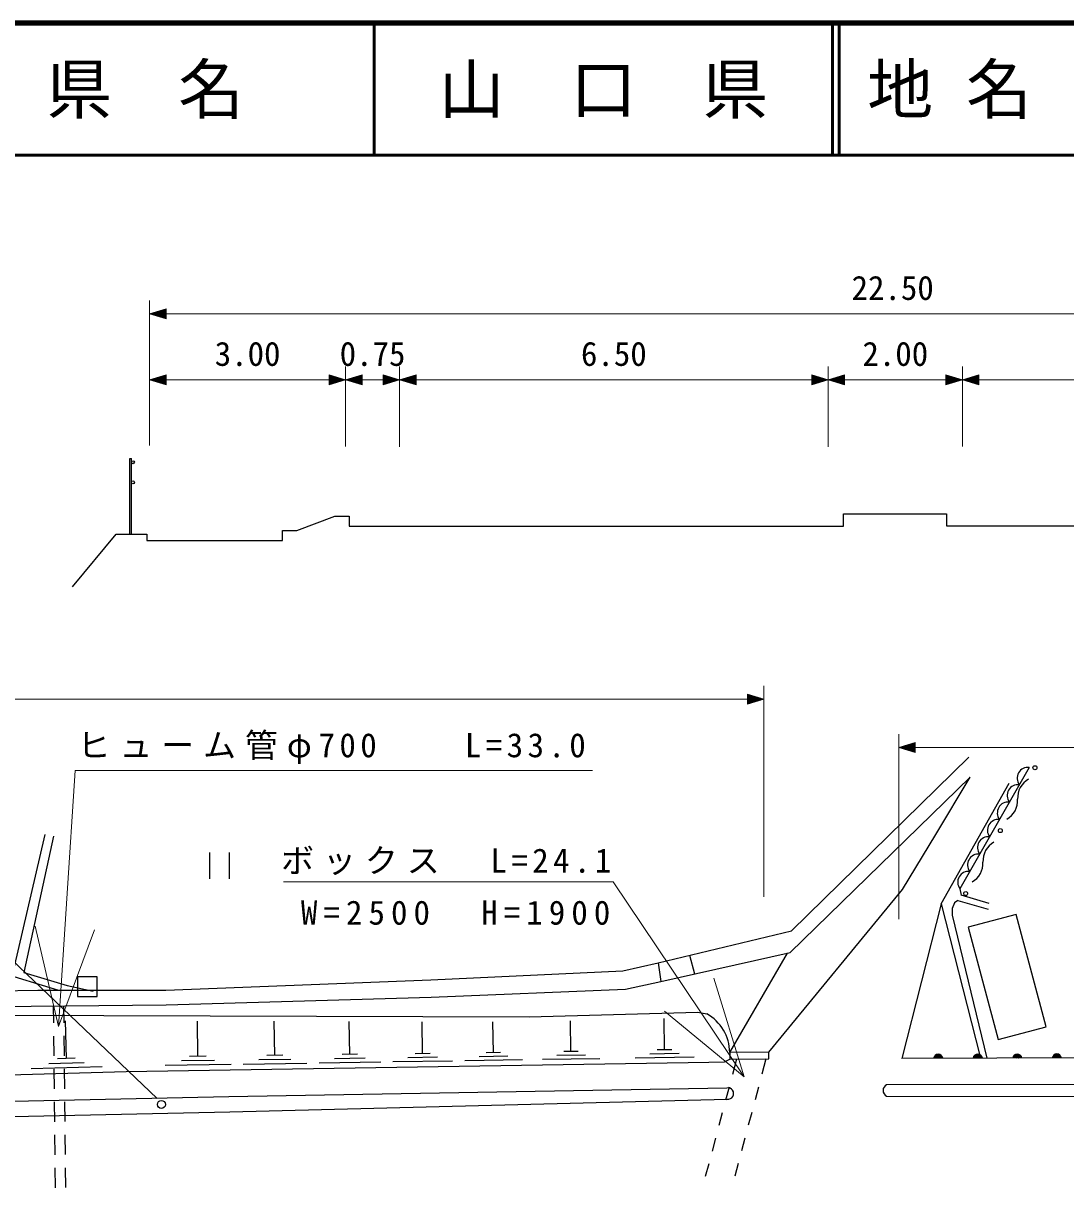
# Model space of a CAD drawing. Units: millimetres, scale not verified. Extents: x 40000 to 680000, y 20000 to 380000.
# Drawn here: x 306379 to 385434, y 291728 to 380000 of the extents above; entities that cross this region are included whole.
import ezdxf
from ezdxf.enums import TextEntityAlignment as Align

# ---------------------------------------------------------------- set-up
doc = ezdxf.new("R2010")
doc.units = ezdxf.units.MM
doc.header["$LTSCALE"] = 1000
for name, color, linetype, lineweight in [('M-BGD', 7, 'Continuous', 25), ('M-BMK-ROW', 30, 'Continuous', 25), ('M-STR-HTXT', 7, 'Continuous', 13), ('M-STR-STR1', 1, 'Continuous', 25), ('M-STR-STRC', 7, 'Continuous', 25), ('M-STR-STRD', 7, 'Continuous', 25), ('M-TTL', 2, 'Continuous', 140), ('M-TTL-LINE', 7, 'Continuous', 50)]:
    doc.layers.add(name, color=color, linetype=linetype, lineweight=lineweight)
doc.layers.add('M-TTL-TXT', color=7, linetype='Continuous')
doc.styles.add('ＭＳ ゴシック', font='')
doc.styles.get('ＭＳ ゴシック').set_extended_font_data('MS Gothic')

msp = doc.modelspace()

# ---------------------------------------------------------------- linework, layer by layer
at = {"layer": 'M-BGD'}
for p, q in [((314460, 341274), (314460, 347015)), ((314460, 347015), (314575, 347015)), ((314575, 341274), (314575, 347015)), ((327118, 341540), (329996, 342647)), ((329996, 342647), (331081, 342647)), ((331081, 342647), (331081, 341872)), ((368588, 341872), (368588, 342824)), ((368588, 342824), (376382, 342824)), ((376382, 342824), (376382, 341894)), ((331081, 341872), (368588, 341872)), ((376382, 341894), (413601, 341894)), ((310113, 337289), (313434, 341274)), ((313434, 341274), (315737, 341274)), ((315737, 341274), (315737, 340787)), ((315737, 340787), (326033, 340787)), ((326033, 340787), (326033, 341540)), ((326033, 341540), (327118, 341540)), ((364637, 311190), (378095, 324372)), ((382668, 323588), (377408, 314389)), ((364532, 309560), (378178, 322848)), ((375581, 318494), (378178, 322848)), ((375989, 313239), (381153, 322383)), ((305672, 308278), (308044, 318495)), ((308674, 318376), (306418, 308052)), ((373055, 314330), (375581, 318494)), ((320498, 317131), (320498, 315131)), ((321998, 317131), (321998, 315131)), ((362921, 302009), (373055, 314330)), ((377408, 314389), (377514, 313910)), ((377259, 313493), (377005, 313323)), ((377259, 313493), (379554, 312850)), ((379634, 313281), (377514, 313910)), ((375989, 313239), (372998, 301535)), ((375989, 313239), (378952, 301639)), ((377005, 313323), (376835, 312900)), ((376835, 312900), (376835, 312392)), ((376835, 312392), (379460, 301555)), ((381686, 312445), (378034, 311471)), ((383957, 303933), (381686, 312445)), ((354530, 308782), (364637, 311190)), ((378034, 311471), (380305, 302959)), ((354736, 307364), (364532, 309560)), ((356910, 309349), (357285, 307936)), ((359959, 301989), (364325, 309514)), ((303175, 308497), (309061, 306712)), ((337296, 307478), (351849, 308176)), ((351849, 308176), (354530, 308782)), ((354530, 308782), (354736, 307364)), ((306418, 308052), (309695, 307058)), ((317190, 306693), (337296, 307478)), ((352042, 306771), (354736, 307364)), ((283967, 306326), (307483, 306715)), ((307483, 306715), (317190, 306693)), ((309695, 307058), (311681, 306632)), ((337301, 306178), (352042, 306771)), ((283979, 305231), (317212, 305599)), ((308657, 305504), (308670, 304227)), ((309441, 305513), (309454, 304236)), ((317212, 305599), (337301, 306178)), ((283956, 304857), (344747, 304687)), ((344747, 304687), (357531, 305026)), ((355010, 302179), (354972, 304558)), ((357531, 305026), (358219, 304906)), ((309649, 301526), (309569, 304386)), ((319622, 301691), (319580, 304358)), ((325459, 301762), (325418, 304341)), ((331137, 301831), (331097, 304325)), ((336660, 301897), (336622, 304310)), ((342034, 301962), (341998, 304295)), ((347915, 302052), (347878, 304370)), ((380305, 302959), (383957, 303933)), ((308681, 303227), (308696, 301727)), ((309465, 303236), (309480, 301736)), ((337226, 301906), (336095, 301888)), ((342581, 301971), (341488, 301954)), ((348458, 302060), (347372, 302043)), ((356130, 301899), (353900, 301864)), ((355568, 302188), (354452, 302170)), ((311000, 301206), (308319, 301131)), ((310320, 301545), (308979, 301507)), ((314182, 300539), (358362, 301237)), ((322132, 301064), (317133, 300985)), ((320877, 301378), (318378, 301338)), ((320247, 301701), (318997, 301682)), ((327887, 301155), (323051, 301079)), ((326673, 301459), (324255, 301420)), ((326063, 301772), (324854, 301752)), ((333485, 301244), (328808, 301170)), ((332311, 301537), (329972, 301500)), ((331721, 301840), (330552, 301821)), ((338932, 301330), (334408, 301259)), ((337796, 301614), (335534, 301578)), ((344230, 301414), (339857, 301345)), ((343132, 301688), (340946, 301654)), ((350098, 301507), (345751, 301438)), ((349006, 301779), (346833, 301745)), ((357250, 301620), (352789, 301549)), ((358362, 301237), (359559, 301279)), ((359559, 301279), (359962, 301478)), ((393525, 301589), (372998, 301535)), ((296233, 300031), (314182, 300539)), ((312351, 300887), (306989, 300735)), ((308706, 300727), (308722, 299227)), ((309490, 300736), (309506, 299236)), ((308732, 298228), (308748, 296728)), ((309516, 298236), (309532, 296736)), ((308758, 295728), (308773, 294228)), ((309542, 295736), (309557, 294236)), ((308784, 293228), (308799, 291728)), ((309568, 293236), (309583, 291737))]:
    msp.add_line(p, q, dxfattribs=at)
for centre, radius in [((314690, 346728), 115), ((314690, 345197), 115), ((383102, 323568), 150), ((380475, 318798), 150), ((377847, 314029), 150)]:
    msp.add_circle(centre, radius, dxfattribs=at)
for centre, radius, start, end in [((382572, 322771), 823, 83.34441, 217.13646), ((381821, 321457), 823, 83.34441, 217.13646), ((383394, 321282), 1609, 118.78265, 183.52123), ((381069, 320143), 823, 83.34441, 217.13646), ((380183, 321084), 1609, 298.78265, 3.52123), ((380318, 318828), 823, 83.34441, 217.13646), ((379567, 317514), 823, 83.34441, 217.13646), ((380767, 316512), 1609, 118.78265, 183.52123), ((378815, 316200), 823, 83.34441, 217.13646), ((377555, 316315), 1609, 298.78265, 3.52123), ((378064, 314886), 823, 83.34441, 217.13646), ((356568, 301944), 3391, 0.75913, 60.86386), ((375762, 301488), 354, 8.94706, 171.35224), ((375762, 301488), 283, 11.1711, 169.1282), ((375762, 301488), 212, 14.91743, 165.38187), ((375762, 301488), 142, 22.62916, 157.67014), ((375762, 301488), 100, 32.94682, 147.35248), ((375762, 301488), 100, 32.94682, 147.35248), ((378762, 301496), 354, 8.94706, 171.35224), ((378762, 301496), 283, 11.1711, 169.1282), ((378762, 301496), 212, 14.91743, 165.38187), ((378762, 301496), 142, 22.62916, 157.67014), ((378762, 301496), 100, 32.94682, 147.35248), ((378762, 301496), 100, 32.94682, 147.35248), ((381762, 301504), 354, 8.94706, 171.35224), ((381762, 301504), 283, 11.1711, 169.1282), ((381762, 301504), 212, 14.91743, 165.38187), ((381762, 301504), 142, 22.62916, 157.67014), ((381762, 301504), 100, 32.94682, 147.35248), ((381762, 301504), 100, 32.94682, 147.35248), ((384761, 301512), 354, 8.94706, 171.35224), ((384761, 301512), 283, 11.1711, 169.1282), ((384761, 301512), 212, 14.91743, 165.38187), ((384761, 301512), 142, 22.62916, 157.67014), ((384761, 301512), 100, 32.94682, 147.35248), ((384761, 301512), 100, 32.94682, 147.35248)]:
    msp.add_arc(centre, radius, start, end, dxfattribs=at)
at = {"layer": 'M-BMK-ROW'}
for p, q in [((311983, 307714), (310483, 307714)), ((310483, 307714), (310483, 306214)), ((311983, 306214), (311983, 307714)), ((310483, 306214), (311983, 306214))]:
    msp.add_line(p, q, dxfattribs=at)
at = {"layer": 'M-STR-HTXT'}
for p, q in [((315962, 347990), (315962, 358978)), ((315962, 357978), (317212, 358353)), ((315962, 357978), (317212, 357603)), ((315962, 357978), (317212, 357978)), ((317212, 358053), (316212, 358053)), ((317212, 357903), (316212, 357903)), ((316462, 358128), (317212, 358128)), ((316462, 357828), (317212, 357828)), ((317212, 358203), (316712, 358203)), ((317212, 357753), (316712, 357753)), ((316962, 358278), (317212, 358278)), ((316962, 357678), (317212, 357678)), ((317212, 357603), (317212, 358353)), ((317212, 357978), (330819, 357978)), ((330819, 357978), (334915, 357978)), ((334915, 357978), (367418, 357978)), ((367418, 357978), (377603, 357978)), ((377603, 357978), (409841, 357978)), ((330819, 347928), (330819, 353978)), ((334915, 347901), (334915, 353978)), ((367418, 347901), (367418, 353978)), ((377603, 347928), (377603, 353978)), ((315962, 352978), (317212, 353353)), ((316462, 353128), (317212, 353128)), ((317212, 353203), (316712, 353203)), ((316962, 353278), (317212, 353278)), ((317212, 352603), (317212, 353353)), ((330819, 352978), (329569, 353353)), ((329569, 353353), (329569, 352603)), ((329819, 353278), (329569, 353278)), ((329569, 353203), (330069, 353203)), ((330319, 353128), (329569, 353128)), ((330819, 352978), (332069, 353353)), ((331319, 353128), (332069, 353128)), ((332069, 353203), (331569, 353203)), ((331819, 353278), (332069, 353278)), ((332069, 352603), (332069, 353353)), ((334915, 352978), (333665, 353353)), ((333665, 353353), (333665, 352603)), ((333915, 353278), (333665, 353278)), ((333665, 353203), (334165, 353203)), ((334415, 353128), (333665, 353128)), ((334915, 352978), (336165, 353353)), ((335415, 353128), (336165, 353128)), ((336165, 353203), (335665, 353203)), ((335915, 353278), (336165, 353278)), ((336165, 352603), (336165, 353353)), ((367418, 352978), (366168, 353353)), ((366168, 353353), (366168, 352603)), ((366418, 353278), (366168, 353278)), ((366168, 353203), (366668, 353203)), ((366918, 353128), (366168, 353128)), ((367418, 352978), (368668, 353353)), ((367918, 353128), (368668, 353128)), ((368668, 353203), (368168, 353203)), ((368418, 353278), (368668, 353278)), ((368668, 352603), (368668, 353353)), ((377603, 352978), (376353, 353353)), ((376353, 353353), (376353, 352603)), ((376603, 353278), (376353, 353278)), ((376353, 353203), (376853, 353203)), ((377103, 353128), (376353, 353128)), ((377603, 352978), (378853, 353353)), ((378103, 353128), (378853, 353128)), ((378853, 353203), (378353, 353203)), ((378603, 353278), (378853, 353278)), ((378853, 352603), (378853, 353353)), ((315962, 352978), (317212, 352603)), ((315962, 352978), (317212, 352978)), ((317212, 353053), (316212, 353053)), ((317212, 352903), (316212, 352903)), ((316462, 352828), (317212, 352828)), ((317212, 352753), (316712, 352753)), ((316962, 352678), (317212, 352678)), ((317212, 352978), (329569, 352978)), ((329569, 353053), (330569, 353053)), ((330819, 352978), (329569, 352603)), ((330819, 352978), (329569, 352978)), ((329569, 352903), (330569, 352903)), ((330319, 352828), (329569, 352828)), ((329569, 352753), (330069, 352753)), ((329819, 352678), (329569, 352678)), ((330819, 352978), (332069, 352603)), ((330819, 352978), (332069, 352978)), ((332069, 353053), (331069, 353053)), ((332069, 352903), (331069, 352903)), ((331319, 352828), (332069, 352828)), ((332069, 352753), (331569, 352753)), ((331819, 352678), (332069, 352678)), ((332069, 352978), (333665, 352978)), ((333665, 353053), (334665, 353053)), ((334915, 352978), (333665, 352603)), ((334915, 352978), (333665, 352978)), ((333665, 352903), (334665, 352903)), ((334415, 352828), (333665, 352828)), ((333665, 352753), (334165, 352753)), ((333915, 352678), (333665, 352678)), ((334915, 352978), (336165, 352603)), ((334915, 352978), (336165, 352978)), ((336165, 353053), (335165, 353053)), ((336165, 352903), (335165, 352903)), ((335415, 352828), (336165, 352828)), ((336165, 352753), (335665, 352753)), ((335915, 352678), (336165, 352678)), ((336165, 352978), (366168, 352978)), ((366168, 353053), (367168, 353053)), ((367418, 352978), (366168, 352603)), ((367418, 352978), (366168, 352978)), ((366168, 352903), (367168, 352903)), ((366918, 352828), (366168, 352828)), ((366168, 352753), (366668, 352753)), ((366418, 352678), (366168, 352678)), ((367418, 352978), (368668, 352603)), ((367418, 352978), (368668, 352978)), ((368668, 353053), (367668, 353053)), ((368668, 352903), (367668, 352903)), ((367918, 352828), (368668, 352828)), ((368668, 352753), (368168, 352753)), ((368418, 352678), (368668, 352678)), ((368668, 352978), (376353, 352978)), ((376353, 353053), (377353, 353053)), ((377603, 352978), (376353, 352603)), ((377603, 352978), (376353, 352978)), ((376353, 352903), (377353, 352903)), ((377103, 352828), (376353, 352828)), ((376353, 352753), (376853, 352753)), ((376603, 352678), (376353, 352678)), ((377603, 352978), (378853, 352603)), ((377603, 352978), (378853, 352978)), ((378853, 353053), (377853, 353053)), ((378853, 352903), (377853, 352903)), ((378103, 352828), (378853, 352828)), ((378853, 352753), (378353, 352753)), ((378603, 352678), (378853, 352678)), ((378853, 352978), (408591, 352978)), ((362551, 313771), (362551, 329771)), ((224174, 328771), (361301, 328771)), ((362551, 328771), (361301, 329146)), ((361301, 329146), (361301, 328396)), ((361551, 329071), (361301, 329071)), ((361301, 328996), (361801, 328996)), ((362051, 328921), (361301, 328921)), ((361301, 328846), (362301, 328846)), ((362551, 328771), (361301, 328396)), ((362551, 328771), (361301, 328771)), ((361301, 328696), (362301, 328696)), ((362051, 328621), (361301, 328621)), ((361301, 328546), (361801, 328546)), ((361551, 328471), (361301, 328471)), ((372770, 312090), (372770, 326099)), ((372770, 325099), (374020, 325474)), ((372770, 325099), (374020, 324724)), ((372770, 325099), (374020, 325099)), ((374020, 325174), (373020, 325174)), ((374020, 325024), (373020, 325024)), ((373270, 325249), (374020, 325249)), ((373270, 324949), (374020, 324949)), ((374020, 325324), (373520, 325324)), ((374020, 324874), (373520, 324874)), ((373770, 325399), (374020, 325399)), ((374020, 324724), (374020, 325474)), ((374020, 325099), (501507, 325099)), ((373770, 324799), (374020, 324799)), ((309051, 303938), (310304, 323359)), ((310304, 323359), (349554, 323359)), ((351121, 314927), (326121, 314927)), ((361060, 300131), (351121, 314927)), ((309051, 303938), (307289, 311567)), ((309051, 303938), (311779, 311277)), ((361060, 300131), (358745, 307612)), ((361060, 300131), (355010, 305103))]:
    msp.add_line(p, q, dxfattribs=at)
at = {"layer": 'M-STR-STR1'}
for p, q in [((362921, 302009), (359959, 301989)), ((359959, 301989), (359962, 301478)), ((362924, 301498), (362921, 302009)), ((359962, 301478), (362924, 301498)), ((360470, 301482), (360158, 300309)), ((362702, 301496), (362390, 300323)), ((359901, 299343), (359644, 298376)), ((362133, 299356), (361876, 298390)), ((359387, 297410), (359130, 296443)), ((361619, 297424), (361362, 296457)), ((358873, 295477), (358616, 294510)), ((361105, 295491), (360848, 294524)), ((358359, 293544), (358102, 292578)), ((360591, 293558), (360334, 292591))]:
    msp.add_line(p, q, dxfattribs=at)
at = {"layer": 'M-STR-STRC'}
msp.add_line((316545, 298495), (301540, 312784), dxfattribs=at)
msp.add_circle((316856, 298038), 305, dxfattribs=at)
at = {"layer": 'M-STR-STRD'}
for p, q in [((359734, 299283), (321973, 298612)), ((391688, 299555), (371844, 299536)), ((321973, 298612), (227505, 296571)), ((322043, 297491), (359769, 298444)), ((371844, 298676), (391685, 298627)), ((227500, 295467), (322043, 297491))]:
    msp.add_line(p, q, dxfattribs=at)
for centre, radius, start, end in [((359825, 298866), 426, 262.40033, 102.28095), ((372070, 299106), 486, 117.72882, 242.27118)]:
    msp.add_arc(centre, radius, start, end, dxfattribs=at)
at = {"layer": 'M-TTL'}
msp.add_line((680000, 380000), (40000, 380000), dxfattribs=at)
at = {"layer": 'M-TTL-LINE'}
for p, q in [((333000, 380000), (333000, 370000)), ((367750, 380000), (367750, 370000)), ((368250, 380000), (368250, 370000)), ((40000, 370000), (680000, 370000))]:
    msp.add_line(p, q, dxfattribs=at)

# ---------------------------------------------------------------- texts
at = {"layer": 'M-STR-HTXT', "style": 'ＭＳ ゴシック'}
for s, p in [('22.50', (372312, 358478)), ('3.00', (323391, 353478)), ('0.75', (332867, 353478)), ('6.50', (351167, 353478)), ('2.00', (372511, 353478))]:
    msp.add_text(s, height=1833, dxfattribs=at).set_placement(p, align=Align.BOTTOM_CENTER)
at = {"layer": 'M-STR-HTXT', "char_height": 1833, "attachment_point": 8, "style": 'ＭＳ ゴシック'}
for s, insert in [('\\T1.27;ヒューム管φ700\u3000\u3000L=33.0', (329929, 323859)), ('\\T1.27;ボックス\u3000L=24.1', (338621, 315427)), ('\\T1.37;W=2500\u3000H=1900', (339396, 311639))]:
    msp.add_mtext(s, dxfattribs=dict(at, insert=insert))
at = {"layer": 'M-TTL-TXT', "style": 'ＭＳ ゴシック'}
for s, p in [('県\u3000名', (315625, 375000)), ('山\u3000口\u3000県', (350375, 375000))]:
    msp.add_text(s, height=3666, dxfattribs=at).set_placement(p, align=Align.MIDDLE_CENTER)
msp.add_text('地 名', height=3666, dxfattribs=at).set_placement((370380, 375000), align=Align.MIDDLE_LEFT)

doc.saveas('drawing.dxf')
